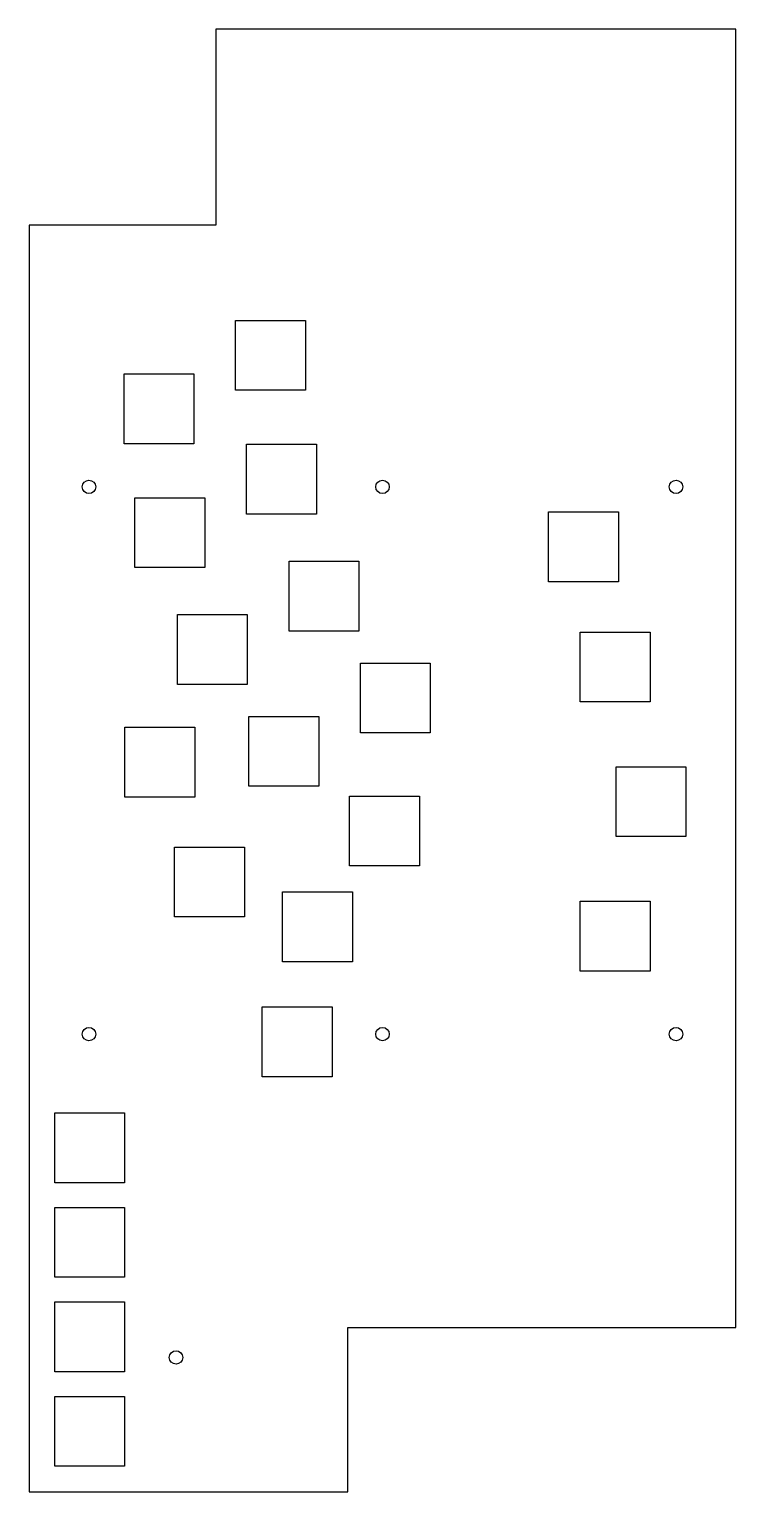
# Model space of a CAD drawing. Header units: millimetres. Extents: x -38 to 104, y -294 to 0.
import ezdxf

# ---------------------------------------------------------------- set-up
doc = ezdxf.new("R2010")
doc.units = ezdxf.units.MM

msp = doc.modelspace()

# ---------------------------------------------------------------- linework, layer by layer
for points in [[(26.5, -261), (104.5, -261), (104.5, 0), (0, 0), (0, -39.4), (-37.5, -39.4), (-37.5, -294), (26.5, -294)], [(18.03, -72.58), (3.98, -72.58), (3.98, -58.53), (18.03, -58.53)], [(-4.4, -83.32), (-18.45, -83.32), (-18.45, -69.27), (-4.4, -69.27)], [(6.16, -83.43), (20.21, -83.43), (20.21, -97.48), (6.16, -97.48)], [(-16.27, -94.17), (-2.22, -94.17), (-2.22, -108.22), (-16.27, -108.22)], [(80.94, -111.05), (66.89, -111.05), (66.89, -97), (80.94, -97)], [(14.71, -106.92), (28.76, -106.92), (28.76, -120.97), (14.71, -120.97)], [(-7.72, -117.66), (6.33, -117.66), (6.33, -131.71), (-7.72, -131.71)], [(73.25, -121.18), (87.3, -121.18), (87.3, -135.23), (73.25, -135.23)], [(29.05, -127.4), (43.1, -127.4), (43.1, -141.45), (29.05, -141.45)], [(6.62, -138.14), (20.67, -138.14), (20.67, -152.19), (6.62, -152.19)], [(-18.29, -154.37), (-18.29, -140.32), (-4.24, -140.32), (-4.24, -154.37)], [(80.45, -148.24), (94.5, -148.24), (94.5, -162.29), (80.45, -162.29)], [(40.93, -168.19), (26.88, -168.19), (26.88, -154.14), (40.93, -154.14)], [(5.74, -164.4), (5.74, -178.45), (-8.31, -178.45), (-8.31, -164.4)], [(13.4, -173.39), (27.45, -173.39), (27.45, -187.44), (13.4, -187.44)], [(73.25, -175.3), (87.3, -175.3), (87.3, -189.35), (73.25, -189.35)], [(9.32, -196.53), (23.37, -196.53), (23.37, -210.58), (9.32, -210.58)], [(-18.33, -231.88), (-32.38, -231.88), (-32.38, -217.83), (-18.33, -217.83)], [(-32.38, -236.83), (-18.33, -236.83), (-18.33, -250.88), (-32.38, -250.88)], [(-32.38, -255.83), (-18.33, -255.83), (-18.33, -269.88), (-32.38, -269.88)], [(-32.38, -274.83), (-18.33, -274.83), (-18.33, -288.88), (-32.38, -288.88)]]:
    msp.add_lwpolyline(points, close=True)
for centre in [(-25.5, -92), (33.5, -92), (92.5, -92), (-25.5, -202), (33.5, -202), (92.5, -202), (-8, -267)]:
    msp.add_circle(centre, 1.35)

doc.saveas('drawing.dxf')
